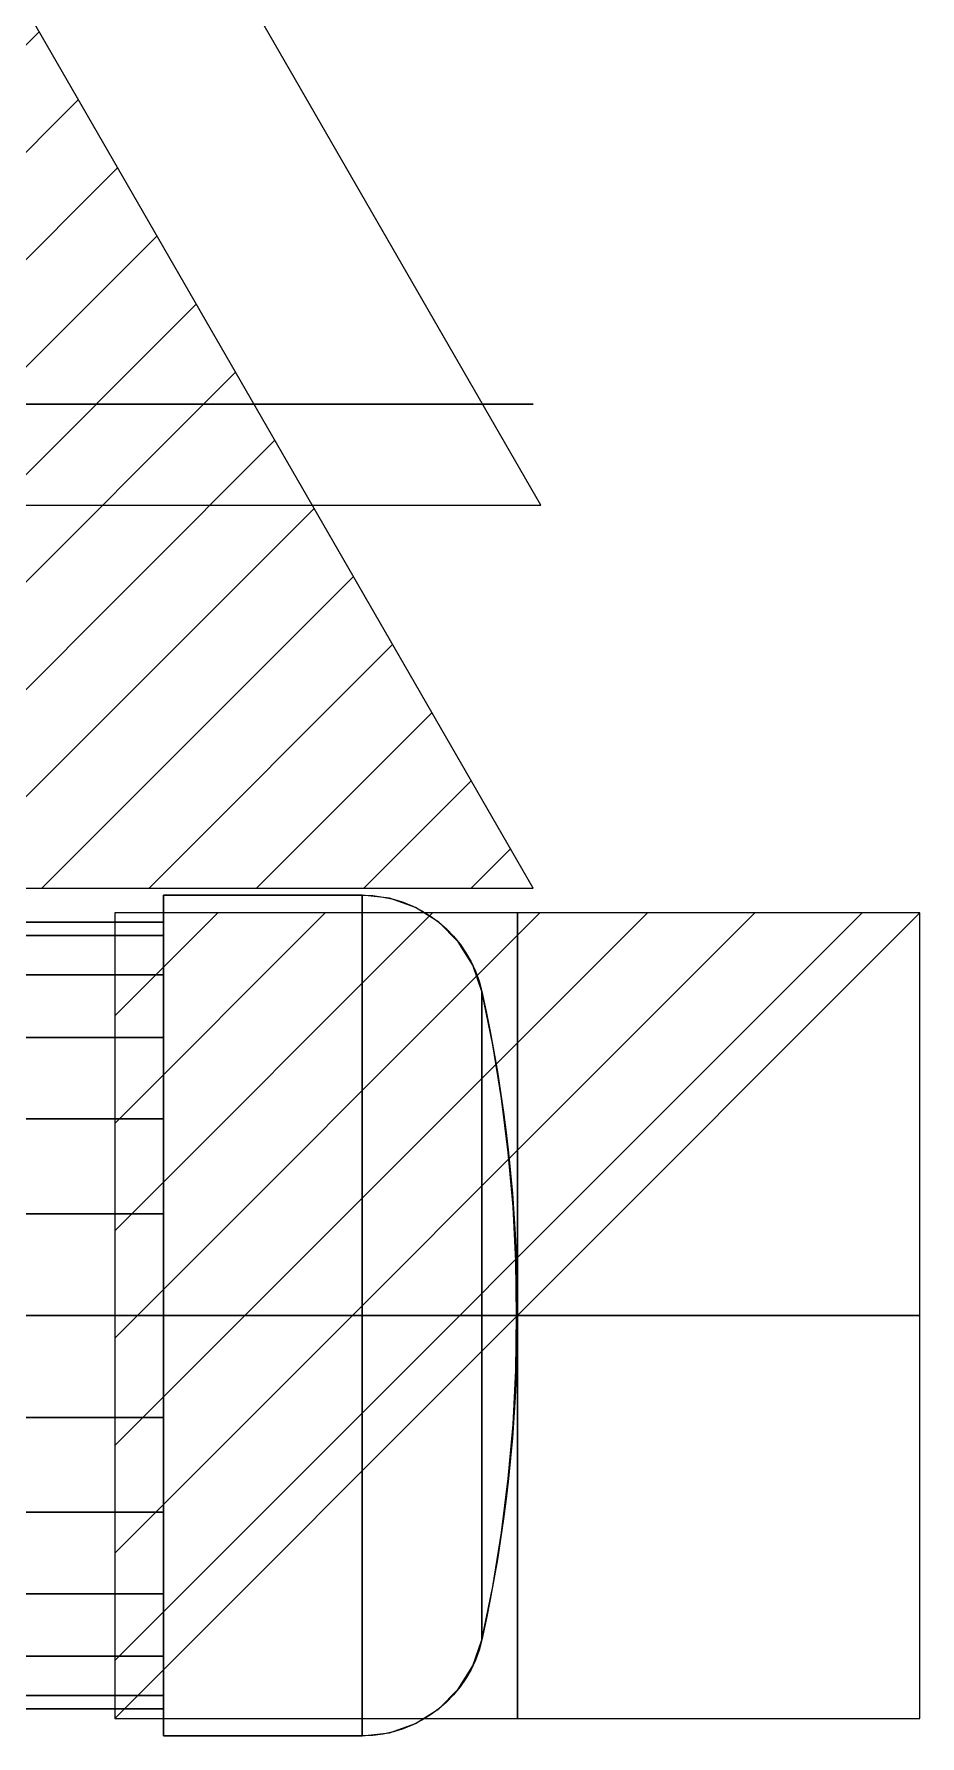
# Model space of a CAD drawing. Extents: x -1 to 1387, y -679 to 1.
# Drawn here: x 1270.5 to 1387.2, y -450 to -226 of the extents above; entities that cross this region are included whole.
import ezdxf

# ---------------------------------------------------------------- set-up
doc = ezdxf.new("R2010")
doc.units = 0
for name, color, linetype in [('PQ_200_2D', 1, 'Continuous'), ('PQ_204_2D', 7, 'Continuous'), ('PQ_BLUE_3D', 5, 'Continuous'), ('PQ_CON_CONDENSATION_INT', 7, 'Continuous'), ('PQ_CON_ELECTRICITY_INT', 7, 'Continuous'), ('PQ_CON_STEAM_INT', 7, 'Continuous')]:
    doc.layers.add(name, color=color, linetype=linetype)

# ---------------------------------------------------------------- blocks, each defined once
blk = doc.blocks.new('*X0')
at = {"color": 0}
for p, q in [((260.203, 2213.232), (261.778, 2214.807)), ((258.271, 2209.886), (262.296, 2213.91)), ((256.339, 2206.54), (262.813, 2213.014)), ((254.407, 2203.194), (263.331, 2212.117)), ((255.261, 2202.634), (263.849, 2211.221)), ((256.676, 2202.634), (264.366, 2210.324)), ((258.09, 2202.634), (264.884, 2209.428)), ((259.504, 2202.634), (265.402, 2208.531)), ((260.918, 2202.634), (265.919, 2207.634)), ((262.333, 2202.634), (266.437, 2206.738)), ((263.747, 2202.634), (266.954, 2205.841)), ((265.161, 2202.634), (267.472, 2204.945)), ((266.575, 2202.634), (267.99, 2204.048)), ((267.989, 2202.634), (268.507, 2203.152))]:
    blk.add_line(p, q, dxfattribs=at)
blk = doc.blocks.new('CONDENSATION')
at = {"elevation": 1.1912}
blk.add_lwpolyline([(0, 2.5667), (-2.9445, -2.5333), (2.9445, -2.5333)], close=True, dxfattribs=at)
at = {"extrusion": (0, -1, 0), "elevation": -0.0167}
blk.add_lwpolyline([(0, 3.7412), (-2.9445, -1.3588), (2.9445, -1.3588)], close=True, dxfattribs=at)
at = {"xscale": 0.4000000000000909, "yscale": 0.3999999999999773, "zscale": 0.4}
blk.add_blockref('*X0', (-104.5781, -883.5868, 1.1912), dxfattribs=at)
at = {"extrusion": (0, -1, 0), "xscale": 0.4000000000000909, "yscale": 0.4, "zscale": 0.3999999999999773}
blk.add_blockref('*X0', (-104.5781, -882.4122, -0.0167), dxfattribs=at)
blk = doc.blocks.new('STEAM')
at = {"elevation": 0.0135}
blk.add_lwpolyline([(0, 2.5683), (-2.9445, -2.5317), (2.9445, -2.5317)], close=True, dxfattribs=at)
blk = doc.blocks.new('*X3')
at = {"color": 0}
for p, q in [((286.774344, 2204.447934), (296.618251, 2214.291842)), ((286.774344, 2205.862148), (295.204037, 2214.291842)), ((286.774344, 2207.276361), (293.789824, 2214.291842)), ((286.774344, 2208.690575), (292.37561, 2214.291842)), ((286.774344, 2210.104788), (290.961397, 2214.291842)), ((286.774344, 2211.519002), (289.547183, 2214.291842)), ((286.774344, 2212.933216), (288.13297, 2214.291842))]:
    blk.add_line(p, q, dxfattribs=at)
blk = doc.blocks.new('ELECTRICITY')
for p, q in [((2.1213, 2.1213), (-2.1213, 2.1213)), ((-2.1213, 2.1213), (-2.1213, -2.1213)), ((-2.1213, -2.1213), (2.1213, 2.1213)), ((2.1213, -2.1213), (2.1213, 2.1213)), ((-2.1213, -2.1213), (2.1213, -2.1213))]:
    blk.add_line(p, q)
at = {"extrusion": (-1, 0, 0)}
for p, q in [((0, -2.1213, 2.1213), (0, 2.1213, 2.1213)), ((0, 2.1213, -2.1213), (0, -2.1213, -2.1213)), ((0, 2.1213, 2.1213), (0, 2.1213, -2.1213)), ((0, 2.1213, -2.1213), (0, -2.1213, 2.1213)), ((0, -2.1213, -2.1213), (0, -2.1213, 2.1213))]:
    blk.add_line(p, q, dxfattribs=at)
at = {"extrusion": (0, -1, 0)}
for p, q in [((2.1213, 0, 2.1213), (-2.1213, 0, 2.1213)), ((-2.1213, 0, -2.1213), (2.1213, 0, -2.1213)), ((-2.1213, 0, 2.1213), (-2.1213, 0, -2.1213)), ((-2.1213, 0, -2.1213), (2.1213, 0, 2.1213)), ((2.1213, 0, -2.1213), (2.1213, 0, 2.1213))]:
    blk.add_line(p, q, dxfattribs=at)
at = {"xscale": 0.4000000000000909, "yscale": 0.3999999999999773, "zscale": 0.3999999999999986}
blk.add_blockref('*X3', (-116.8311, -883.5954), dxfattribs=at)
at = {"extrusion": (-1, 0, 0), "xscale": 0.3999999999999773, "yscale": 0.3999999999999986, "zscale": 0.4000000000000909}
blk.add_blockref('*X3', (-116.8311, -883.5954), dxfattribs=at)
at = {"extrusion": (0, -1, 0), "xscale": 0.4000000000000909, "yscale": 0.3999999999999986, "zscale": 0.3999999999999773}
blk.add_blockref('*X3', (-116.8311, -883.5954), dxfattribs=at)

msp = doc.modelspace()

# ---------------------------------------------------------------- linework, layer by layer
at = {"layer": 'PQ_200_2D'}
msp.add_lwpolyline([(1263.69, -342.91), (1287.6, -342.91), (1287.6, -339.35), (1313.75, -339.35, -0.351636), (1329.53, -352.02, -0.10957), (1329.53, -437.38, -0.351636), (1313.75, -450.05), (1287.6, -450.05), (1287.6, -446.49), (1263.69, -446.49)], format="xyb", dxfattribs=at)
at = {"layer": 'PQ_204_2D'}
msp.add_line((1287.6, -342.91), (1287.6, -446.49), dxfattribs=at)
at = {"layer": 'PQ_BLUE_3D'}
for points, invisible_edges in [([(1287.6, -344.67, 233.3), (1287.6, -341.24, 234.22), (1287.6, -339.35, 219.9), (1287.6, -342.91, 219.9)], 15), ([(1287.6, -341.24, 234.22), (1313.75, -341.24, 234.22), (1313.75, -339.35, 219.9), (1287.6, -339.35, 219.9)], 1), ([(1287.6, -342.91, 219.9), (1287.6, -339.35, 219.9), (1287.6, -341.24, 205.57), (1287.6, -344.67, 206.49)], 15), ([(1287.6, -341.24, 205.57), (1313.75, -341.24, 205.57), (1313.75, -339.35, 219.9), (1287.6, -339.35, 219.9)], 1), ([(1313.75, -341.24, 234.22), (1317.36, -341.63, 234.12), (1317.36, -339.76, 219.9), (1313.75, -339.35, 219.9)], 3), ([(1313.75, -341.24, 205.57), (1317.36, -341.63, 205.68), (1317.36, -339.76, 219.9), (1313.75, -339.35, 219.9)], 3), ([(1317.36, -341.63, 234.12), (1320.79, -342.8, 233.8), (1320.79, -340.96, 219.9), (1317.36, -339.76, 219.9)], 11), ([(1317.36, -341.63, 205.68), (1320.79, -342.8, 205.99), (1320.79, -340.96, 219.9), (1317.36, -339.76, 219.9)], 11), ([(1287.6, -349.85, 245.79), (1287.6, -346.76, 247.57), (1287.6, -341.24, 234.22), (1287.6, -344.67, 233.3)], 15), ([(1287.6, -346.76, 247.57), (1313.75, -346.76, 247.57), (1313.75, -341.24, 234.22), (1287.6, -341.24, 234.22)], 5), ([(1287.6, -344.67, 206.49), (1287.6, -341.24, 205.57), (1287.6, -346.76, 192.22), (1287.6, -349.85, 194)], 15), ([(1287.6, -346.76, 192.22), (1313.75, -346.76, 192.22), (1313.75, -341.24, 205.57), (1287.6, -341.24, 205.57)], 5), ([(1313.75, -346.76, 247.57), (1317.36, -347.12, 247.37), (1317.36, -341.63, 234.12), (1313.75, -341.24, 234.22)], 7), ([(1313.75, -346.76, 192.22), (1317.36, -347.12, 192.43), (1317.36, -341.63, 205.68), (1313.75, -341.24, 205.57)], 7), ([(1317.36, -347.12, 247.37), (1320.79, -348.16, 246.76), (1320.79, -342.8, 233.8), (1317.36, -341.63, 234.12)], 15), ([(1317.36, -347.12, 192.43), (1320.79, -348.16, 193.03), (1320.79, -342.8, 205.99), (1317.36, -341.63, 205.68)], 15), ([(1320.79, -342.8, 233.8), (1323.87, -344.67, 233.3), (1323.87, -342.91, 219.9), (1320.79, -340.96, 219.9)], 11), ([(1320.79, -342.8, 205.99), (1323.87, -344.67, 206.49), (1323.87, -342.91, 219.9), (1320.79, -340.96, 219.9)], 11), ([(1320.79, -348.16, 246.76), (1323.87, -349.85, 245.79), (1323.87, -344.67, 233.3), (1320.79, -342.8, 233.8)], 15), ([(1320.79, -348.16, 193.03), (1323.87, -349.85, 194), (1323.87, -344.67, 206.49), (1320.79, -342.8, 205.99)], 15), ([(1323.87, -344.67, 233.3), (1326.43, -347.17, 232.63), (1326.43, -345.49, 219.9), (1323.87, -342.91, 219.9)], 11), ([(1323.87, -344.67, 206.49), (1326.43, -347.17, 207.16), (1326.43, -345.49, 219.9), (1323.87, -342.91, 219.9)], 11), ([(1323.87, -349.85, 245.79), (1326.43, -352.08, 244.5), (1326.43, -347.17, 232.63), (1323.87, -344.67, 233.3)], 15), ([(1323.87, -349.85, 194), (1326.43, -352.08, 195.29), (1326.43, -347.17, 207.16), (1323.87, -344.67, 206.49)], 15), ([(1287.6, -358.08, 256.52), (1287.6, -355.56, 259.04), (1287.6, -346.76, 247.57), (1287.6, -349.85, 245.79)], 15), ([(1287.6, -355.56, 259.04), (1313.75, -355.56, 259.04), (1313.75, -346.76, 247.57), (1287.6, -346.76, 247.57)], 5), ([(1287.6, -349.85, 194), (1287.6, -346.76, 192.22), (1287.6, -355.56, 180.76), (1287.6, -358.08, 183.27)], 15), ([(1287.6, -355.56, 180.76), (1313.75, -355.56, 180.76), (1313.75, -346.76, 192.22), (1287.6, -346.76, 192.22)], 5), ([(1313.75, -355.56, 259.04), (1317.36, -355.85, 258.75), (1317.36, -347.12, 247.37), (1313.75, -346.76, 247.57)], 7), ([(1313.75, -355.56, 180.76), (1317.36, -355.85, 181.05), (1317.36, -347.12, 192.43), (1313.75, -346.76, 192.22)], 7), ([(1317.36, -355.85, 258.75), (1320.79, -356.7, 257.89), (1320.79, -348.16, 246.76), (1317.36, -347.12, 247.37)], 15), ([(1317.36, -355.85, 181.05), (1320.79, -356.7, 181.9), (1320.79, -348.16, 193.03), (1317.36, -347.12, 192.43)], 15), ([(1326.43, -347.17, 232.63), (1328.35, -350.15, 231.83), (1328.35, -348.58, 219.9), (1326.43, -345.49, 219.9)], 11), ([(1326.43, -347.17, 207.16), (1328.35, -350.15, 207.96), (1328.35, -348.58, 219.9), (1326.43, -345.49, 219.9)], 11), ([(1326.43, -352.08, 244.5), (1328.35, -354.76, 242.96), (1328.35, -350.15, 231.83), (1326.43, -347.17, 232.63)], 15), ([(1326.43, -352.08, 195.29), (1328.35, -354.76, 196.84), (1328.35, -350.15, 207.96), (1326.43, -347.17, 207.16)], 15), ([(1320.79, -356.7, 257.89), (1323.87, -358.08, 256.52), (1323.87, -349.85, 245.79), (1320.79, -348.16, 246.76)], 15), ([(1320.79, -356.7, 181.9), (1323.87, -358.08, 183.27), (1323.87, -349.85, 194), (1320.79, -348.16, 193.03)], 15), ([(1328.35, -350.15, 231.83), (1329.53, -353.47, 230.94), (1329.53, -352.02, 219.9), (1328.35, -348.58, 219.9)], 9), ([(1328.35, -350.15, 207.96), (1329.53, -353.47, 208.85), (1329.53, -352.02, 219.9), (1328.35, -348.58, 219.9)], 9), ([(1323.87, -358.08, 256.52), (1326.43, -359.9, 254.69), (1326.43, -352.08, 244.5), (1323.87, -349.85, 245.79)], 15), ([(1323.87, -358.08, 183.27), (1326.43, -359.9, 185.1), (1326.43, -352.08, 195.29), (1323.87, -349.85, 194)], 15), ([(1328.35, -354.76, 242.96), (1329.53, -357.73, 241.24), (1329.53, -353.47, 230.94), (1328.35, -350.15, 231.83)], 13), ([(1328.35, -354.76, 196.84), (1329.53, -357.73, 198.56), (1329.53, -353.47, 208.85), (1328.35, -350.15, 207.96)], 13), ([(1326.43, -359.9, 254.69), (1328.35, -362.09, 252.51), (1328.35, -354.76, 242.96), (1326.43, -352.08, 244.5)], 15), ([(1326.43, -359.9, 185.1), (1328.35, -362.09, 187.28), (1328.35, -354.76, 196.84), (1326.43, -352.08, 195.29)], 15), ([(1329.53, -353.47, 230.94), (1330.96, -360.26, 229.13), (1330.96, -359.04, 219.9), (1329.53, -352.02, 219.9)], 3), ([(1329.53, -353.47, 208.85), (1330.96, -360.26, 210.67), (1330.96, -359.04, 219.9), (1329.53, -352.02, 219.9)], 3), ([(1329.53, -357.73, 241.24), (1330.96, -363.82, 237.73), (1330.96, -360.26, 229.13), (1329.53, -353.47, 230.94)], 7), ([(1329.53, -357.73, 198.56), (1330.96, -363.82, 202.07), (1330.96, -360.26, 210.67), (1329.53, -353.47, 208.85)], 7), ([(1287.6, -368.8, 264.75), (1287.6, -367.02, 267.83), (1287.6, -355.56, 259.04), (1287.6, -358.08, 256.52)], 15), ([(1287.6, -367.02, 267.83), (1313.75, -367.02, 267.83), (1313.75, -355.56, 259.04), (1287.6, -355.56, 259.04)], 5), ([(1287.6, -358.08, 183.27), (1287.6, -355.56, 180.76), (1287.6, -367.02, 171.96), (1287.6, -368.8, 175.04)], 15), ([(1287.6, -367.02, 171.96), (1313.75, -367.02, 171.96), (1313.75, -355.56, 180.76), (1287.6, -355.56, 180.76)], 5), ([(1313.75, -367.02, 267.83), (1317.36, -367.23, 267.48), (1317.36, -355.85, 258.75), (1313.75, -355.56, 259.04)], 7), ([(1313.75, -367.02, 171.96), (1317.36, -367.23, 172.32), (1317.36, -355.85, 181.05), (1313.75, -355.56, 180.76)], 7), ([(1317.36, -367.23, 267.48), (1320.79, -367.83, 266.43), (1320.79, -356.7, 257.89), (1317.36, -355.85, 258.75)], 15), ([(1317.36, -367.23, 172.32), (1320.79, -367.83, 173.36), (1320.79, -356.7, 181.9), (1317.36, -355.85, 181.05)], 15), ([(1328.35, -362.09, 252.51), (1329.53, -364.52, 250.08), (1329.53, -357.73, 241.24), (1328.35, -354.76, 242.96)], 13), ([(1328.35, -362.09, 187.28), (1329.53, -364.52, 189.72), (1329.53, -357.73, 198.56), (1328.35, -354.76, 196.84)], 13), ([(1320.79, -367.83, 266.43), (1323.87, -368.8, 264.75), (1323.87, -358.08, 256.52), (1320.79, -356.7, 257.89)], 15), ([(1320.79, -367.83, 173.36), (1323.87, -368.8, 175.04), (1323.87, -358.08, 183.27), (1320.79, -356.7, 181.9)], 15), ([(1323.87, -368.8, 264.75), (1326.43, -370.09, 262.51), (1326.43, -359.9, 254.69), (1323.87, -358.08, 256.52)], 15), ([(1323.87, -368.8, 175.04), (1326.43, -370.09, 177.28), (1326.43, -359.9, 185.1), (1323.87, -358.08, 183.27)], 15), ([(1329.53, -364.52, 250.08), (1330.96, -369.49, 245.11), (1330.96, -363.82, 237.73), (1329.53, -357.73, 241.24)], 7), ([(1329.53, -364.52, 189.72), (1330.96, -369.49, 194.68), (1330.96, -363.82, 202.07), (1329.53, -357.73, 198.56)], 7), ([(1326.43, -370.09, 262.51), (1328.35, -371.64, 259.84), (1328.35, -362.09, 252.51), (1326.43, -359.9, 254.69)], 15), ([(1326.43, -370.09, 177.28), (1328.35, -371.64, 179.95), (1328.35, -362.09, 187.28), (1326.43, -359.9, 185.1)], 15), ([(1330.96, -360.26, 229.13), (1332.12, -367.09, 227.29), (1332.12, -366.12, 219.9), (1330.96, -359.04, 219.9)], 11), ([(1330.96, -360.26, 210.67), (1332.12, -367.09, 212.5), (1332.12, -366.12, 219.9), (1330.96, -359.04, 219.9)], 11), ([(1330.96, -363.82, 237.73), (1332.12, -369.95, 234.19), (1332.12, -367.09, 227.29), (1330.96, -360.26, 229.13)], 15), ([(1330.96, -363.82, 202.07), (1332.12, -369.95, 205.61), (1332.12, -367.09, 212.5), (1330.96, -360.26, 210.67)], 15), ([(1328.35, -371.64, 259.84), (1329.53, -373.36, 256.86), (1329.53, -364.52, 250.08), (1328.35, -362.09, 252.51)], 13), ([(1328.35, -371.64, 179.95), (1329.53, -373.36, 182.93), (1329.53, -364.52, 189.72), (1328.35, -362.09, 187.28)], 13), ([(1329.53, -373.36, 256.86), (1330.96, -376.87, 250.78), (1330.96, -369.49, 245.11), (1329.53, -364.52, 250.08)], 7), ([(1329.53, -373.36, 182.93), (1330.96, -376.87, 189.02), (1330.96, -369.49, 194.68), (1329.53, -364.52, 189.72)], 7), ([(1330.96, -369.49, 245.11), (1332.12, -374.49, 240.11), (1332.12, -369.95, 234.19), (1330.96, -363.82, 237.73)], 15), ([(1330.96, -369.49, 194.68), (1332.12, -374.49, 199.69), (1332.12, -369.95, 205.61), (1330.96, -363.82, 202.07)], 15), ([(1287.6, -381.29, 269.92), (1287.6, -380.37, 273.36), (1287.6, -367.02, 267.83), (1287.6, -368.8, 264.75)], 15), ([(1287.6, -380.37, 273.36), (1313.75, -380.37, 273.36), (1313.75, -367.02, 267.83), (1287.6, -367.02, 267.83)], 5), ([(1287.6, -368.8, 175.04), (1287.6, -367.02, 171.96), (1287.6, -380.37, 166.43), (1287.6, -381.29, 169.87)], 15), ([(1287.6, -380.37, 166.43), (1313.75, -380.37, 166.43), (1313.75, -367.02, 171.96), (1287.6, -367.02, 171.96)], 5), ([(1313.75, -380.37, 273.36), (1317.36, -380.48, 272.97), (1317.36, -367.23, 267.48), (1313.75, -367.02, 267.83)], 7), ([(1313.75, -380.37, 166.43), (1317.36, -380.48, 166.83), (1317.36, -367.23, 172.32), (1313.75, -367.02, 171.96)], 7), ([(1317.36, -380.48, 272.97), (1320.79, -380.79, 271.8), (1320.79, -367.83, 266.43), (1317.36, -367.23, 267.48)], 15), ([(1317.36, -380.48, 166.83), (1320.79, -380.79, 167.99), (1320.79, -367.83, 173.36), (1317.36, -367.23, 172.32)], 15), ([(1332.12, -367.09, 227.29), (1333.01, -373.96, 225.45), (1333.01, -373.23, 219.9), (1332.12, -366.12, 219.9)], 11), ([(1332.12, -367.09, 212.5), (1333.01, -373.96, 214.34), (1333.01, -373.23, 219.9), (1332.12, -366.12, 219.9)], 11), ([(1332.12, -369.95, 234.19), (1333.01, -376.11, 230.63), (1333.01, -373.96, 225.45), (1332.12, -367.09, 227.29)], 15), ([(1332.12, -369.95, 205.61), (1333.01, -376.11, 209.16), (1333.01, -373.96, 214.34), (1332.12, -367.09, 212.5)], 15), ([(1320.79, -380.79, 271.8), (1323.87, -381.29, 269.92), (1323.87, -368.8, 264.75), (1320.79, -367.83, 266.43)], 15), ([(1320.79, -380.79, 167.99), (1323.87, -381.29, 169.87), (1323.87, -368.8, 175.04), (1320.79, -367.83, 173.36)], 15), ([(1323.87, -381.29, 269.92), (1326.43, -381.96, 267.43), (1326.43, -370.09, 262.51), (1323.87, -368.8, 264.75)], 15), ([(1323.87, -381.29, 169.87), (1326.43, -381.96, 172.36), (1326.43, -370.09, 177.28), (1323.87, -368.8, 175.04)], 15), ([(1330.96, -376.87, 250.78), (1332.12, -380.41, 244.65), (1332.12, -374.49, 240.11), (1330.96, -369.49, 245.11)], 15), ([(1330.96, -376.87, 189.02), (1332.12, -380.41, 195.14), (1332.12, -374.49, 199.69), (1330.96, -369.49, 194.68)], 15), ([(1326.43, -381.96, 267.43), (1328.35, -382.76, 264.45), (1328.35, -371.64, 259.84), (1326.43, -370.09, 262.51)], 15), ([(1326.43, -381.96, 172.36), (1328.35, -382.76, 175.35), (1328.35, -371.64, 179.95), (1326.43, -370.09, 177.28)], 15), ([(1328.35, -382.76, 264.45), (1329.53, -383.65, 261.13), (1329.53, -373.36, 256.86), (1328.35, -371.64, 259.84)], 13), ([(1328.35, -382.76, 175.35), (1329.53, -383.65, 178.67), (1329.53, -373.36, 182.93), (1328.35, -371.64, 179.95)], 13), ([(1332.12, -374.49, 240.11), (1333.01, -379.52, 235.08), (1333.01, -376.11, 230.63), (1332.12, -369.95, 234.19)], 15), ([(1332.12, -374.49, 199.69), (1333.01, -379.52, 204.72), (1333.01, -376.11, 209.16), (1332.12, -369.95, 205.61)], 15), ([(1329.53, -383.65, 261.13), (1330.96, -385.47, 254.34), (1330.96, -376.87, 250.78), (1329.53, -373.36, 256.86)], 7), ([(1329.53, -383.65, 178.67), (1330.96, -385.47, 185.46), (1330.96, -376.87, 189.02), (1329.53, -373.36, 182.93)], 7), ([(1333.01, -373.96, 225.45), (1333.64, -380.86, 223.61), (1333.64, -380.37, 219.9), (1333.01, -373.23, 219.9)], 11), ([(1333.01, -373.96, 214.34), (1333.64, -380.86, 216.19), (1333.64, -380.37, 219.9), (1333.01, -373.23, 219.9)], 11), ([(1333.01, -376.11, 230.63), (1333.64, -382.29, 227.06), (1333.64, -380.86, 223.61), (1333.01, -373.96, 225.45)], 15), ([(1333.01, -376.11, 209.16), (1333.64, -382.29, 212.73), (1333.64, -380.86, 216.19), (1333.01, -373.96, 214.34)], 15), ([(1332.12, -380.41, 244.65), (1333.01, -383.96, 238.49), (1333.01, -379.52, 235.08), (1332.12, -374.49, 240.11)], 15), ([(1332.12, -380.41, 195.14), (1333.01, -383.96, 201.3), (1333.01, -379.52, 204.72), (1332.12, -374.49, 199.69)], 15), ([(1333.01, -379.52, 235.08), (1333.64, -384.57, 230.03), (1333.64, -382.29, 227.06), (1333.01, -376.11, 230.63)], 15), ([(1333.01, -379.52, 204.72), (1333.64, -384.57, 209.77), (1333.64, -382.29, 212.73), (1333.01, -376.11, 209.16)], 15), ([(1330.96, -385.47, 254.34), (1332.12, -387.3, 247.51), (1332.12, -380.41, 244.65), (1330.96, -376.87, 250.78)], 15), ([(1330.96, -385.47, 185.46), (1332.12, -387.3, 192.29), (1332.12, -380.41, 195.14), (1330.96, -376.87, 189.02)], 15), ([(1287.6, -394.7, 271.69), (1287.6, -394.7, 275.25), (1287.6, -380.37, 273.36), (1287.6, -381.29, 269.92)], 15), ([(1287.6, -394.7, 275.25), (1313.75, -394.7, 275.25), (1313.75, -380.37, 273.36), (1287.6, -380.37, 273.36)], 4), ([(1287.6, -381.29, 169.87), (1287.6, -380.37, 166.43), (1287.6, -394.7, 164.55), (1287.6, -394.7, 168.1)], 15), ([(1287.6, -394.7, 164.55), (1313.75, -394.7, 164.55), (1313.75, -380.37, 166.43), (1287.6, -380.37, 166.43)], 4), ([(1313.75, -394.7, 275.25), (1317.36, -394.7, 274.84), (1317.36, -380.48, 272.97), (1313.75, -380.37, 273.36)], 6), ([(1313.75, -394.7, 164.55), (1317.36, -394.7, 164.96), (1317.36, -380.48, 166.83), (1313.75, -380.37, 166.43)], 6), ([(1317.36, -394.7, 274.84), (1320.79, -394.7, 273.63), (1320.79, -380.79, 271.8), (1317.36, -380.48, 272.97)], 14), ([(1317.36, -394.7, 164.96), (1320.79, -394.7, 166.16), (1320.79, -380.79, 167.99), (1317.36, -380.48, 166.83)], 14), ([(1320.79, -394.7, 273.63), (1323.87, -394.7, 271.69), (1323.87, -381.29, 269.92), (1320.79, -380.79, 271.8)], 14), ([(1320.79, -394.7, 166.16), (1323.87, -394.7, 168.11), (1323.87, -381.29, 169.87), (1320.79, -380.79, 167.99)], 14), ([(1332.12, -387.3, 247.51), (1333.01, -389.14, 240.63), (1333.01, -383.96, 238.49), (1332.12, -380.41, 244.65)], 15), ([(1332.12, -387.3, 192.29), (1333.01, -389.14, 199.16), (1333.01, -383.96, 201.3), (1332.12, -380.41, 195.14)], 15), ([(1333.01, -383.96, 238.49), (1333.64, -387.54, 232.31), (1333.64, -384.57, 230.03), (1333.01, -379.52, 235.08)], 15), ([(1333.01, -383.96, 201.3), (1333.64, -387.54, 207.49), (1333.64, -384.57, 209.77), (1333.01, -379.52, 204.72)], 15), ([(1333.64, -380.86, 223.61), (1334.01, -387.78, 221.75), (1334.01, -387.53, 219.9), (1333.64, -380.37, 219.9)], 11), ([(1333.64, -380.86, 216.19), (1334.01, -387.78, 218.04), (1334.01, -387.53, 219.9), (1333.64, -380.37, 219.9)], 11), ([(1333.64, -382.29, 227.06), (1334.01, -388.49, 223.48), (1334.01, -387.78, 221.75), (1333.64, -380.86, 223.61)], 15), ([(1333.64, -382.29, 212.73), (1334.01, -388.49, 216.31), (1334.01, -387.78, 218.04), (1333.64, -380.86, 216.19)], 15), ([(1323.87, -394.7, 271.69), (1326.43, -394.7, 269.11), (1326.43, -381.96, 267.43), (1323.87, -381.29, 269.92)], 14), ([(1323.87, -394.7, 168.11), (1326.43, -394.7, 170.69), (1326.43, -381.96, 172.36), (1323.87, -381.29, 169.87)], 14), ([(1326.43, -394.7, 269.11), (1328.35, -394.7, 266.02), (1328.35, -382.76, 264.45), (1326.43, -381.96, 267.43)], 14), ([(1326.43, -394.7, 170.69), (1328.35, -394.7, 173.77), (1328.35, -382.76, 175.35), (1326.43, -381.96, 172.36)], 14), ([(1328.35, -394.7, 266.02), (1329.53, -394.7, 262.58), (1329.53, -383.65, 261.13), (1328.35, -382.76, 264.45)], 12), ([(1328.35, -394.7, 173.77), (1329.53, -394.7, 177.21), (1329.53, -383.65, 178.67), (1328.35, -382.76, 175.35)], 12), ([(1333.64, -384.57, 230.03), (1334.01, -389.63, 224.97), (1334.01, -388.49, 223.48), (1333.64, -382.29, 227.06)], 15), ([(1333.64, -384.57, 209.77), (1334.01, -389.63, 214.83), (1334.01, -388.49, 216.31), (1333.64, -382.29, 212.73)], 15), ([(1329.53, -394.7, 262.58), (1330.96, -394.7, 255.55), (1330.96, -385.47, 254.34), (1329.53, -383.65, 261.13)], 6), ([(1329.53, -394.7, 177.21), (1330.96, -394.7, 184.24), (1330.96, -385.47, 185.46), (1329.53, -383.65, 178.67)], 6), ([(1333.01, -389.14, 240.63), (1333.64, -390.99, 233.74), (1333.64, -387.54, 232.31), (1333.01, -383.96, 238.49)], 15), ([(1333.01, -389.14, 199.16), (1333.64, -390.99, 206.06), (1333.64, -387.54, 207.49), (1333.01, -383.96, 201.3)], 15), ([(1333.64, -387.54, 232.31), (1334.01, -391.12, 226.1), (1334.01, -389.63, 224.97), (1333.64, -384.57, 230.03)], 15), ([(1333.64, -387.54, 207.49), (1334.01, -391.12, 213.69), (1334.01, -389.63, 214.83), (1333.64, -384.57, 209.77)], 15), ([(1330.96, -394.7, 255.55), (1332.12, -394.7, 248.48), (1332.12, -387.3, 247.51), (1330.96, -385.47, 254.34)], 14), ([(1330.96, -394.7, 184.24), (1332.12, -394.7, 191.31), (1332.12, -387.3, 192.29), (1330.96, -385.47, 185.46)], 14), ([(1332.12, -394.7, 248.48), (1333.01, -394.7, 241.37), (1333.01, -389.14, 240.63), (1332.12, -387.3, 247.51)], 14), ([(1332.12, -394.7, 191.31), (1333.01, -394.7, 198.43), (1333.01, -389.14, 199.16), (1332.12, -387.3, 192.29)], 14), ([(1333.64, -390.99, 233.74), (1334.01, -392.84, 226.82), (1334.01, -391.12, 226.1), (1333.64, -387.54, 232.31)], 15), ([(1333.64, -390.99, 206.06), (1334.01, -392.84, 212.97), (1334.01, -391.12, 213.69), (1333.64, -387.54, 207.49)], 15), ([(1334.01, -387.78, 221.75), (1334.1, -394.7, 219.9), (1334.1, -394.7, 219.9), (1334.01, -387.53, 219.9)], 9), ([(1334.01, -387.78, 218.04), (1334.1, -394.7, 219.9), (1334.1, -394.7, 219.9), (1334.01, -387.53, 219.9)], 9), ([(1333.01, -394.7, 241.37), (1333.64, -394.7, 234.23), (1333.64, -390.99, 233.74), (1333.01, -389.14, 240.63)], 14), ([(1333.01, -394.7, 198.43), (1333.64, -394.7, 205.57), (1333.64, -390.99, 206.06), (1333.01, -389.14, 199.16)], 14), ([(1334.01, -388.49, 223.48), (1334.1, -394.7, 219.9), (1334.1, -394.7, 219.9), (1334.01, -387.78, 221.75)], 13), ([(1334.01, -388.49, 216.31), (1334.1, -394.7, 219.9), (1334.1, -394.7, 219.9), (1334.01, -387.78, 218.04)], 13), ([(1334.01, -389.63, 224.97), (1334.1, -394.7, 219.9), (1334.1, -394.7, 219.9), (1334.01, -388.49, 223.48)], 13), ([(1334.01, -389.63, 214.83), (1334.1, -394.7, 219.9), (1334.1, -394.7, 219.9), (1334.01, -388.49, 216.31)], 13), ([(1334.01, -391.12, 226.1), (1334.1, -394.7, 219.9), (1334.1, -394.7, 219.9), (1334.01, -389.63, 224.97)], 13), ([(1334.01, -391.12, 213.69), (1334.1, -394.7, 219.9), (1334.1, -394.7, 219.9), (1334.01, -389.63, 214.83)], 13), ([(1333.64, -394.7, 234.23), (1334.01, -394.7, 227.07), (1334.01, -392.84, 226.82), (1333.64, -390.99, 233.74)], 14), ([(1333.64, -394.7, 205.57), (1334.01, -394.7, 212.73), (1334.01, -392.84, 212.97), (1333.64, -390.99, 206.06)], 14), ([(1334.01, -392.84, 226.82), (1334.1, -394.7, 219.9), (1334.1, -394.7, 219.9), (1334.01, -391.12, 226.1)], 13), ([(1334.01, -392.84, 212.97), (1334.1, -394.7, 219.9), (1334.1, -394.7, 219.9), (1334.01, -391.12, 213.69)], 13), ([(1334.01, -394.7, 227.07), (1334.1, -394.7, 219.9), (1334.1, -394.7, 219.9), (1334.01, -392.84, 226.82)], 12), ([(1334.01, -394.7, 212.73), (1334.1, -394.7, 219.9), (1334.1, -394.7, 219.9), (1334.01, -392.84, 212.97)], 12), ([(1287.6, -394.7, 168.1), (1287.6, -394.7, 164.55), (1287.6, -409.02, 166.43), (1287.6, -408.1, 169.87)], 15), ([(1287.6, -408.1, 269.92), (1287.6, -409.02, 273.36), (1287.6, -394.7, 275.25), (1287.6, -394.7, 271.69)], 15), ([(1287.6, -409.02, 273.36), (1313.75, -409.02, 273.36), (1313.75, -394.7, 275.25), (1287.6, -394.7, 275.25)], 1), ([(1287.6, -409.02, 166.43), (1313.75, -409.02, 166.43), (1313.75, -394.7, 164.55), (1287.6, -394.7, 164.55)], 1), ([(1313.75, -409.02, 273.36), (1317.36, -408.92, 272.97), (1317.36, -394.7, 274.84), (1313.75, -394.7, 275.25)], 3), ([(1313.75, -409.02, 166.43), (1317.36, -408.92, 166.83), (1317.36, -394.7, 164.96), (1313.75, -394.7, 164.55)], 3), ([(1317.36, -408.92, 272.97), (1320.79, -408.61, 271.8), (1320.79, -394.7, 273.63), (1317.36, -394.7, 274.84)], 11), ([(1317.36, -408.92, 166.83), (1320.79, -408.61, 167.99), (1320.79, -394.7, 166.16), (1317.36, -394.7, 164.96)], 11), ([(1320.79, -408.61, 271.8), (1323.87, -408.1, 269.92), (1323.87, -394.7, 271.69), (1320.79, -394.7, 273.63)], 11), ([(1320.79, -408.61, 167.99), (1323.87, -408.1, 169.87), (1323.87, -394.7, 168.11), (1320.79, -394.7, 166.16)], 11), ([(1323.87, -408.1, 269.92), (1326.43, -407.44, 267.43), (1326.43, -394.7, 269.11), (1323.87, -394.7, 271.69)], 11), ([(1323.87, -408.1, 169.87), (1326.43, -407.44, 172.36), (1326.43, -394.7, 170.69), (1323.87, -394.7, 168.11)], 11), ([(1326.43, -407.44, 267.43), (1328.35, -406.64, 264.45), (1328.35, -394.7, 266.02), (1326.43, -394.7, 269.11)], 11), ([(1326.43, -407.44, 172.36), (1328.35, -406.64, 175.35), (1328.35, -394.7, 173.77), (1326.43, -394.7, 170.69)], 11), ([(1328.35, -406.64, 264.45), (1329.53, -405.75, 261.13), (1329.53, -394.7, 262.58), (1328.35, -394.7, 266.02)], 9), ([(1328.35, -406.64, 175.35), (1329.53, -405.75, 178.67), (1329.53, -394.7, 177.21), (1328.35, -394.7, 173.77)], 9), ([(1329.53, -405.75, 261.13), (1330.96, -403.93, 254.34), (1330.96, -394.7, 255.55), (1329.53, -394.7, 262.58)], 3), ([(1329.53, -405.75, 178.67), (1330.96, -403.93, 185.46), (1330.96, -394.7, 184.24), (1329.53, -394.7, 177.21)], 3), ([(1330.96, -403.93, 254.34), (1332.12, -402.1, 247.51), (1332.12, -394.7, 248.48), (1330.96, -394.7, 255.55)], 11), ([(1330.96, -403.93, 185.46), (1332.12, -402.1, 192.29), (1332.12, -394.7, 191.31), (1330.96, -394.7, 184.24)], 11), ([(1332.12, -402.1, 247.51), (1333.01, -400.26, 240.63), (1333.01, -394.7, 241.37), (1332.12, -394.7, 248.48)], 11), ([(1332.12, -402.1, 192.29), (1333.01, -400.26, 199.16), (1333.01, -394.7, 198.43), (1332.12, -394.7, 191.31)], 11), ([(1333.01, -400.26, 240.63), (1333.64, -398.41, 233.74), (1333.64, -394.7, 234.23), (1333.01, -394.7, 241.37)], 11), ([(1333.01, -400.26, 199.16), (1333.64, -398.41, 206.06), (1333.64, -394.7, 205.57), (1333.01, -394.7, 198.43)], 11), ([(1333.64, -398.41, 233.74), (1334.01, -396.55, 226.82), (1334.01, -394.7, 227.07), (1333.64, -394.7, 234.23)], 11), ([(1333.64, -398.41, 206.06), (1334.01, -396.55, 212.97), (1334.01, -394.7, 212.73), (1333.64, -394.7, 205.57)], 11), ([(1333.64, -401.86, 232.31), (1334.01, -398.28, 226.1), (1334.01, -396.55, 226.82), (1333.64, -398.41, 233.74)], 15), ([(1333.64, -401.86, 207.49), (1334.01, -398.28, 213.69), (1334.01, -396.55, 212.97), (1333.64, -398.41, 206.06)], 15), ([(1334.01, -401.87, 219.9), (1334.1, -394.7, 219.9), (1334.1, -394.7, 219.9), (1334.01, -401.62, 221.75)], 12), ([(1334.01, -401.62, 221.75), (1334.1, -394.7, 219.9), (1334.1, -394.7, 219.9), (1334.01, -400.91, 223.48)], 13), ([(1334.01, -400.91, 223.48), (1334.1, -394.7, 219.9), (1334.1, -394.7, 219.9), (1334.01, -399.77, 224.97)], 13), ([(1334.01, -399.77, 224.97), (1334.1, -394.7, 219.9), (1334.1, -394.7, 219.9), (1334.01, -398.28, 226.1)], 13), ([(1334.01, -398.28, 226.1), (1334.1, -394.7, 219.9), (1334.1, -394.7, 219.9), (1334.01, -396.55, 226.82)], 13), ([(1334.01, -396.55, 226.82), (1334.1, -394.7, 219.9), (1334.1, -394.7, 219.9), (1334.01, -394.7, 227.07)], 9), ([(1334.01, -401.87, 219.9), (1334.1, -394.7, 219.9), (1334.1, -394.7, 219.9), (1334.01, -401.62, 218.04)], 12), ([(1334.01, -401.62, 218.04), (1334.1, -394.7, 219.9), (1334.1, -394.7, 219.9), (1334.01, -400.91, 216.31)], 13), ([(1334.01, -400.91, 216.31), (1334.1, -394.7, 219.9), (1334.1, -394.7, 219.9), (1334.01, -399.77, 214.83)], 13), ([(1334.01, -399.77, 214.83), (1334.1, -394.7, 219.9), (1334.1, -394.7, 219.9), (1334.01, -398.28, 213.69)], 13), ([(1334.01, -398.28, 213.69), (1334.1, -394.7, 219.9), (1334.1, -394.7, 219.9), (1334.01, -396.55, 212.97)], 13), ([(1334.01, -396.55, 212.97), (1334.1, -394.7, 219.9), (1334.1, -394.7, 219.9), (1334.01, -394.7, 212.73)], 9), ([(1333.01, -405.43, 238.49), (1333.64, -401.86, 232.31), (1333.64, -398.41, 233.74), (1333.01, -400.26, 240.63)], 15), ([(1333.01, -405.43, 201.3), (1333.64, -401.86, 207.49), (1333.64, -398.41, 206.06), (1333.01, -400.26, 199.16)], 15), ([(1333.64, -404.83, 230.03), (1334.01, -399.77, 224.97), (1334.01, -398.28, 226.1), (1333.64, -401.86, 232.31)], 15), ([(1333.64, -404.83, 209.77), (1334.01, -399.77, 214.83), (1334.01, -398.28, 213.69), (1333.64, -401.86, 207.49)], 15), ([(1332.12, -408.99, 244.65), (1333.01, -405.43, 238.49), (1333.01, -400.26, 240.63), (1332.12, -402.1, 247.51)], 15), ([(1332.12, -408.99, 195.14), (1333.01, -405.43, 201.3), (1333.01, -400.26, 199.16), (1332.12, -402.1, 192.29)], 15), ([(1333.64, -407.11, 227.06), (1334.01, -400.91, 223.48), (1334.01, -399.77, 224.97), (1333.64, -404.83, 230.03)], 15), ([(1333.64, -407.11, 212.73), (1334.01, -400.91, 216.31), (1334.01, -399.77, 214.83), (1333.64, -404.83, 209.77)], 15), ([(1333.64, -408.54, 223.61), (1334.01, -401.62, 221.75), (1334.01, -400.91, 223.48), (1333.64, -407.11, 227.06)], 15), ([(1333.64, -408.54, 216.19), (1334.01, -401.62, 218.04), (1334.01, -400.91, 216.31), (1333.64, -407.11, 212.73)], 15), ([(1330.96, -412.53, 250.78), (1332.12, -408.99, 244.65), (1332.12, -402.1, 247.51), (1330.96, -403.93, 254.34)], 15), ([(1330.96, -412.53, 189.02), (1332.12, -408.99, 195.14), (1332.12, -402.1, 192.29), (1330.96, -403.93, 185.46)], 15), ([(1333.01, -409.88, 235.08), (1333.64, -404.83, 230.03), (1333.64, -401.86, 232.31), (1333.01, -405.43, 238.49)], 15), ([(1333.01, -409.88, 204.72), (1333.64, -404.83, 209.77), (1333.64, -401.86, 207.49), (1333.01, -405.43, 201.3)], 15), ([(1333.64, -409.03, 219.9), (1334.01, -401.87, 219.9), (1334.01, -401.62, 221.75), (1333.64, -408.54, 223.61)], 14), ([(1333.64, -409.03, 219.9), (1334.01, -401.87, 219.9), (1334.01, -401.62, 218.04), (1333.64, -408.54, 216.19)], 14), ([(1329.53, -416.04, 256.86), (1330.96, -412.53, 250.78), (1330.96, -403.93, 254.34), (1329.53, -405.75, 261.13)], 7), ([(1329.53, -416.04, 182.93), (1330.96, -412.53, 189.02), (1330.96, -403.93, 185.46), (1329.53, -405.75, 178.67)], 7), ([(1332.12, -414.91, 240.11), (1333.01, -409.88, 235.08), (1333.01, -405.43, 238.49), (1332.12, -408.99, 244.65)], 15), ([(1332.12, -414.91, 199.69), (1333.01, -409.88, 204.72), (1333.01, -405.43, 201.3), (1332.12, -408.99, 195.14)], 15), ([(1333.01, -413.29, 230.63), (1333.64, -407.11, 227.06), (1333.64, -404.83, 230.03), (1333.01, -409.88, 235.08)], 15), ([(1333.01, -413.29, 209.16), (1333.64, -407.11, 212.73), (1333.64, -404.83, 209.77), (1333.01, -409.88, 204.72)], 15), ([(1323.87, -420.6, 264.75), (1326.43, -419.3, 262.51), (1326.43, -407.44, 267.43), (1323.87, -408.1, 269.92)], 15), ([(1323.87, -420.6, 175.04), (1326.43, -419.3, 177.28), (1326.43, -407.44, 172.36), (1323.87, -408.1, 169.87)], 15), ([(1326.43, -419.3, 262.51), (1328.35, -417.76, 259.84), (1328.35, -406.64, 264.45), (1326.43, -407.44, 267.43)], 15), ([(1326.43, -419.3, 177.28), (1328.35, -417.76, 179.95), (1328.35, -406.64, 175.35), (1326.43, -407.44, 172.36)], 15), ([(1328.35, -417.76, 259.84), (1329.53, -416.04, 256.86), (1329.53, -405.75, 261.13), (1328.35, -406.64, 264.45)], 13), ([(1328.35, -417.76, 179.95), (1329.53, -416.04, 182.93), (1329.53, -405.75, 178.67), (1328.35, -406.64, 175.35)], 13), ([(1333.01, -415.44, 225.45), (1333.64, -408.54, 223.61), (1333.64, -407.11, 227.06), (1333.01, -413.29, 230.63)], 15), ([(1333.01, -415.44, 214.34), (1333.64, -408.54, 216.19), (1333.64, -407.11, 212.73), (1333.01, -413.29, 209.16)], 15), ([(1287.6, -408.1, 169.87), (1287.6, -409.02, 166.43), (1287.6, -422.37, 171.96), (1287.6, -420.6, 175.04)], 15), ([(1287.6, -420.6, 264.75), (1287.6, -422.37, 267.83), (1287.6, -409.02, 273.36), (1287.6, -408.1, 269.92)], 15), ([(1287.6, -422.37, 267.83), (1313.75, -422.37, 267.83), (1313.75, -409.02, 273.36), (1287.6, -409.02, 273.36)], 5), ([(1287.6, -422.37, 171.96), (1313.75, -422.37, 171.96), (1313.75, -409.02, 166.43), (1287.6, -409.02, 166.43)], 5), ([(1313.75, -422.37, 267.83), (1317.36, -422.17, 267.48), (1317.36, -408.92, 272.97), (1313.75, -409.02, 273.36)], 7), ([(1313.75, -422.37, 171.96), (1317.36, -422.17, 172.32), (1317.36, -408.92, 166.83), (1313.75, -409.02, 166.43)], 7), ([(1317.36, -422.17, 267.48), (1320.79, -421.57, 266.43), (1320.79, -408.61, 271.8), (1317.36, -408.92, 272.97)], 15), ([(1317.36, -422.17, 172.32), (1320.79, -421.57, 173.36), (1320.79, -408.61, 167.99), (1317.36, -408.92, 166.83)], 15), ([(1320.79, -421.57, 266.43), (1323.87, -420.6, 264.75), (1323.87, -408.1, 269.92), (1320.79, -408.61, 271.8)], 15), ([(1320.79, -421.57, 173.36), (1323.87, -420.6, 175.04), (1323.87, -408.1, 169.87), (1320.79, -408.61, 167.99)], 15), ([(1330.96, -419.91, 245.11), (1332.12, -414.91, 240.11), (1332.12, -408.99, 244.65), (1330.96, -412.53, 250.78)], 15), ([(1330.96, -419.91, 194.68), (1332.12, -414.91, 199.69), (1332.12, -408.99, 195.14), (1330.96, -412.53, 189.02)], 15), ([(1332.12, -419.45, 234.19), (1333.01, -413.29, 230.63), (1333.01, -409.88, 235.08), (1332.12, -414.91, 240.11)], 15), ([(1332.12, -419.45, 205.61), (1333.01, -413.29, 209.16), (1333.01, -409.88, 204.72), (1332.12, -414.91, 199.69)], 15), ([(1333.01, -416.17, 219.9), (1333.64, -409.03, 219.9), (1333.64, -408.54, 223.61), (1333.01, -415.44, 225.45)], 14), ([(1333.01, -416.17, 219.9), (1333.64, -409.03, 219.9), (1333.64, -408.54, 216.19), (1333.01, -415.44, 214.34)], 14), ([(1329.53, -424.88, 250.08), (1330.96, -419.91, 245.11), (1330.96, -412.53, 250.78), (1329.53, -416.04, 256.86)], 7), ([(1329.53, -424.88, 189.72), (1330.96, -419.91, 194.68), (1330.96, -412.53, 189.02), (1329.53, -416.04, 182.93)], 7), ([(1332.12, -422.31, 227.29), (1333.01, -415.44, 225.45), (1333.01, -413.29, 230.63), (1332.12, -419.45, 234.19)], 15), ([(1332.12, -422.31, 212.5), (1333.01, -415.44, 214.34), (1333.01, -413.29, 209.16), (1332.12, -419.45, 205.61)], 15), ([(1328.35, -427.31, 252.51), (1329.53, -424.88, 250.08), (1329.53, -416.04, 256.86), (1328.35, -417.76, 259.84)], 13), ([(1328.35, -427.31, 187.28), (1329.53, -424.88, 189.72), (1329.53, -416.04, 182.93), (1328.35, -417.76, 179.95)], 13), ([(1330.96, -425.58, 237.73), (1332.12, -419.45, 234.19), (1332.12, -414.91, 240.11), (1330.96, -419.91, 245.11)], 15), ([(1330.96, -425.58, 202.07), (1332.12, -419.45, 205.61), (1332.12, -414.91, 199.69), (1330.96, -419.91, 194.68)], 15), ([(1332.12, -423.28, 219.9), (1333.01, -416.17, 219.9), (1333.01, -415.44, 225.45), (1332.12, -422.31, 227.29)], 14), ([(1332.12, -423.28, 219.9), (1333.01, -416.17, 219.9), (1333.01, -415.44, 214.34), (1332.12, -422.31, 212.5)], 14), ([(1326.43, -429.5, 254.69), (1328.35, -427.31, 252.51), (1328.35, -417.76, 259.84), (1326.43, -419.3, 262.51)], 15), ([(1326.43, -429.5, 185.1), (1328.35, -427.31, 187.28), (1328.35, -417.76, 179.95), (1326.43, -419.3, 177.28)], 15), ([(1287.6, -420.6, 175.04), (1287.6, -422.37, 171.96), (1287.6, -433.84, 180.76), (1287.6, -431.32, 183.27)], 15), ([(1287.6, -431.32, 256.52), (1287.6, -433.84, 259.04), (1287.6, -422.37, 267.83), (1287.6, -420.6, 264.75)], 15), ([(1320.79, -432.7, 257.89), (1323.87, -431.32, 256.52), (1323.87, -420.6, 264.75), (1320.79, -421.57, 266.43)], 15), ([(1320.79, -432.7, 181.9), (1323.87, -431.32, 183.27), (1323.87, -420.6, 175.04), (1320.79, -421.57, 173.36)], 15), ([(1323.87, -431.32, 256.52), (1326.43, -429.5, 254.69), (1326.43, -419.3, 262.51), (1323.87, -420.6, 264.75)], 15), ([(1323.87, -431.32, 183.27), (1326.43, -429.5, 185.1), (1326.43, -419.3, 177.28), (1323.87, -420.6, 175.04)], 15), ([(1329.53, -431.66, 241.24), (1330.96, -425.58, 237.73), (1330.96, -419.91, 245.11), (1329.53, -424.88, 250.08)], 7), ([(1329.53, -431.66, 198.56), (1330.96, -425.58, 202.07), (1330.96, -419.91, 194.68), (1329.53, -424.88, 189.72)], 7), ([(1330.96, -429.14, 229.13), (1332.12, -422.31, 227.29), (1332.12, -419.45, 234.19), (1330.96, -425.58, 237.73)], 15), ([(1330.96, -429.14, 210.67), (1332.12, -422.31, 212.5), (1332.12, -419.45, 205.61), (1330.96, -425.58, 202.07)], 15), ([(1287.6, -433.84, 259.04), (1313.75, -433.84, 259.04), (1313.75, -422.37, 267.83), (1287.6, -422.37, 267.83)], 5), ([(1287.6, -433.84, 180.76), (1313.75, -433.84, 180.76), (1313.75, -422.37, 171.96), (1287.6, -422.37, 171.96)], 5), ([(1313.75, -433.84, 259.04), (1317.36, -433.55, 258.75), (1317.36, -422.17, 267.48), (1313.75, -422.37, 267.83)], 7), ([(1313.75, -433.84, 180.76), (1317.36, -433.55, 181.05), (1317.36, -422.17, 172.32), (1313.75, -422.37, 171.96)], 7), ([(1317.36, -433.55, 258.75), (1320.79, -432.7, 257.89), (1320.79, -421.57, 266.43), (1317.36, -422.17, 267.48)], 15), ([(1317.36, -433.55, 181.05), (1320.79, -432.7, 181.9), (1320.79, -421.57, 173.36), (1317.36, -422.17, 172.32)], 15), ([(1330.96, -430.36, 219.9), (1332.12, -423.28, 219.9), (1332.12, -422.31, 227.29), (1330.96, -429.14, 229.13)], 14), ([(1330.96, -430.36, 219.9), (1332.12, -423.28, 219.9), (1332.12, -422.31, 212.5), (1330.96, -429.14, 210.67)], 14), ([(1328.35, -434.64, 242.96), (1329.53, -431.66, 241.24), (1329.53, -424.88, 250.08), (1328.35, -427.31, 252.51)], 13), ([(1328.35, -434.64, 196.84), (1329.53, -431.66, 198.56), (1329.53, -424.88, 189.72), (1328.35, -427.31, 187.28)], 13), ([(1329.53, -435.93, 230.94), (1330.96, -429.14, 229.13), (1330.96, -425.58, 237.73), (1329.53, -431.66, 241.24)], 7), ([(1329.53, -435.93, 208.85), (1330.96, -429.14, 210.67), (1330.96, -425.58, 202.07), (1329.53, -431.66, 198.56)], 7), ([(1326.43, -437.32, 244.5), (1328.35, -434.64, 242.96), (1328.35, -427.31, 252.51), (1326.43, -429.5, 254.69)], 15), ([(1326.43, -437.32, 195.29), (1328.35, -434.64, 196.84), (1328.35, -427.31, 187.28), (1326.43, -429.5, 185.1)], 15), ([(1323.87, -439.55, 245.79), (1326.43, -437.32, 244.5), (1326.43, -429.5, 254.69), (1323.87, -431.32, 256.52)], 15), ([(1323.87, -439.55, 194), (1326.43, -437.32, 195.29), (1326.43, -429.5, 185.1), (1323.87, -431.32, 183.27)], 15), ([(1329.53, -437.38, 219.9), (1330.96, -430.36, 219.9), (1330.96, -429.14, 229.13), (1329.53, -435.93, 230.94)], 6), ([(1329.53, -437.38, 219.9), (1330.96, -430.36, 219.9), (1330.96, -429.14, 210.67), (1329.53, -435.93, 208.85)], 6), ([(1287.6, -431.32, 183.27), (1287.6, -433.84, 180.76), (1287.6, -442.63, 192.22), (1287.6, -439.55, 194)], 15), ([(1287.6, -439.55, 245.79), (1287.6, -442.63, 247.57), (1287.6, -433.84, 259.04), (1287.6, -431.32, 256.52)], 15), ([(1320.79, -441.23, 246.76), (1323.87, -439.55, 245.79), (1323.87, -431.32, 256.52), (1320.79, -432.7, 257.89)], 15), ([(1320.79, -441.23, 193.03), (1323.87, -439.55, 194), (1323.87, -431.32, 183.27), (1320.79, -432.7, 181.9)], 15), ([(1328.35, -439.25, 231.83), (1329.53, -435.93, 230.94), (1329.53, -431.66, 241.24), (1328.35, -434.64, 242.96)], 13), ([(1328.35, -439.25, 207.96), (1329.53, -435.93, 208.85), (1329.53, -431.66, 198.56), (1328.35, -434.64, 196.84)], 13), ([(1287.6, -442.63, 247.57), (1313.75, -442.63, 247.57), (1313.75, -433.84, 259.04), (1287.6, -433.84, 259.04)], 5), ([(1287.6, -442.63, 192.22), (1313.75, -442.63, 192.22), (1313.75, -433.84, 180.76), (1287.6, -433.84, 180.76)], 5), ([(1313.75, -442.63, 247.57), (1317.36, -442.28, 247.37), (1317.36, -433.55, 258.75), (1313.75, -433.84, 259.04)], 7), ([(1313.75, -442.63, 192.22), (1317.36, -442.28, 192.43), (1317.36, -433.55, 181.05), (1313.75, -433.84, 180.76)], 7), ([(1317.36, -442.28, 247.37), (1320.79, -441.23, 246.76), (1320.79, -432.7, 257.89), (1317.36, -433.55, 258.75)], 15), ([(1317.36, -442.28, 192.43), (1320.79, -441.23, 193.03), (1320.79, -432.7, 181.9), (1317.36, -433.55, 181.05)], 15), ([(1326.43, -442.23, 232.63), (1328.35, -439.25, 231.83), (1328.35, -434.64, 242.96), (1326.43, -437.32, 244.5)], 15), ([(1326.43, -442.23, 207.16), (1328.35, -439.25, 207.96), (1328.35, -434.64, 196.84), (1326.43, -437.32, 195.29)], 15), ([(1328.35, -440.82, 219.9), (1329.53, -437.38, 219.9), (1329.53, -435.93, 230.94), (1328.35, -439.25, 231.83)], 12), ([(1328.35, -440.82, 219.9), (1329.53, -437.38, 219.9), (1329.53, -435.93, 208.85), (1328.35, -439.25, 207.96)], 12), ([(1323.87, -444.73, 233.3), (1326.43, -442.23, 232.63), (1326.43, -437.32, 244.5), (1323.87, -439.55, 245.79)], 15), ([(1323.87, -444.73, 206.49), (1326.43, -442.23, 207.16), (1326.43, -437.32, 195.29), (1323.87, -439.55, 194)], 15), ([(1287.6, -439.55, 194), (1287.6, -442.63, 192.22), (1287.6, -448.16, 205.57), (1287.6, -444.73, 206.49)], 15), ([(1287.6, -444.73, 233.3), (1287.6, -448.16, 234.22), (1287.6, -442.63, 247.57), (1287.6, -439.55, 245.79)], 15), ([(1317.36, -447.77, 234.12), (1320.79, -446.6, 233.8), (1320.79, -441.23, 246.76), (1317.36, -442.28, 247.37)], 15), ([(1317.36, -447.77, 205.68), (1320.79, -446.6, 205.99), (1320.79, -441.23, 193.03), (1317.36, -442.28, 192.43)], 15), ([(1320.79, -446.6, 233.8), (1323.87, -444.73, 233.3), (1323.87, -439.55, 245.79), (1320.79, -441.23, 246.76)], 15), ([(1320.79, -446.6, 205.99), (1323.87, -444.73, 206.49), (1323.87, -439.55, 194), (1320.79, -441.23, 193.03)], 15), ([(1326.43, -443.91, 219.9), (1328.35, -440.82, 219.9), (1328.35, -439.25, 231.83), (1326.43, -442.23, 232.63)], 14), ([(1326.43, -443.91, 219.9), (1328.35, -440.82, 219.9), (1328.35, -439.25, 207.96), (1326.43, -442.23, 207.16)], 14), ([(1287.6, -448.16, 234.22), (1313.75, -448.16, 234.22), (1313.75, -442.63, 247.57), (1287.6, -442.63, 247.57)], 5), ([(1287.6, -448.16, 205.57), (1313.75, -448.16, 205.57), (1313.75, -442.63, 192.22), (1287.6, -442.63, 192.22)], 5), ([(1313.75, -448.16, 234.22), (1317.36, -447.77, 234.12), (1317.36, -442.28, 247.37), (1313.75, -442.63, 247.57)], 7), ([(1313.75, -448.16, 205.57), (1317.36, -447.77, 205.68), (1317.36, -442.28, 192.43), (1313.75, -442.63, 192.22)], 7), ([(1323.87, -446.49, 219.9), (1326.43, -443.91, 219.9), (1326.43, -442.23, 232.63), (1323.87, -444.73, 233.3)], 14), ([(1323.87, -446.49, 219.9), (1326.43, -443.91, 219.9), (1326.43, -442.23, 207.16), (1323.87, -444.73, 206.49)], 14), ([(1287.6, -444.73, 206.49), (1287.6, -448.16, 205.57), (1287.6, -450.05, 219.9), (1287.6, -446.49, 219.9)], 15), ([(1287.6, -446.49, 219.9), (1287.6, -450.05, 219.9), (1287.6, -448.16, 234.22), (1287.6, -444.73, 233.3)], 15), ([(1320.79, -448.43, 219.9), (1323.87, -446.49, 219.9), (1323.87, -444.73, 233.3), (1320.79, -446.6, 233.8)], 14), ([(1320.79, -448.43, 219.9), (1323.87, -446.49, 219.9), (1323.87, -444.73, 206.49), (1320.79, -446.6, 205.99)], 14), ([(1287.6, -450.05, 219.9), (1313.75, -450.05, 219.9), (1313.75, -448.16, 234.22), (1287.6, -448.16, 234.22)], 4), ([(1287.6, -450.05, 219.9), (1313.75, -450.05, 219.9), (1313.75, -448.16, 205.57), (1287.6, -448.16, 205.57)], 4), ([(1313.75, -450.05, 219.9), (1317.36, -449.64, 219.9), (1317.36, -447.77, 234.12), (1313.75, -448.16, 234.22)], 6), ([(1313.75, -450.05, 219.9), (1317.36, -449.64, 219.9), (1317.36, -447.77, 205.68), (1313.75, -448.16, 205.57)], 6), ([(1317.36, -449.64, 219.9), (1320.79, -448.43, 219.9), (1320.79, -446.6, 233.8), (1317.36, -447.77, 234.12)], 14), ([(1317.36, -449.64, 219.9), (1320.79, -448.43, 219.9), (1320.79, -446.6, 205.99), (1317.36, -447.77, 205.68)], 14)]:
    msp.add_3dface(points, dxfattribs=dict(at, invisible_edges=invisible_edges))
for points in [[(1192.92, -344.67, 233.3), (1287.6, -344.67, 233.3), (1287.6, -342.91, 219.9), (1192.92, -342.91, 219.9)], [(1192.92, -342.91, 219.9), (1287.6, -342.91, 219.9), (1287.6, -344.67, 206.49), (1192.92, -344.67, 206.49)], [(1192.92, -349.85, 245.79), (1287.6, -349.85, 245.79), (1287.6, -344.67, 233.3), (1192.92, -344.67, 233.3)], [(1192.92, -344.67, 206.49), (1287.6, -344.67, 206.49), (1287.6, -349.85, 194), (1192.92, -349.85, 194)], [(1192.92, -358.08, 256.52), (1287.6, -358.08, 256.52), (1287.6, -349.85, 245.79), (1192.92, -349.85, 245.79)], [(1192.92, -349.85, 194), (1287.6, -349.85, 194), (1287.6, -358.08, 183.27), (1192.92, -358.08, 183.27)], [(1192.92, -368.8, 264.75), (1287.6, -368.8, 264.75), (1287.6, -358.08, 256.52), (1192.92, -358.08, 256.52)], [(1192.92, -358.08, 183.27), (1287.6, -358.08, 183.27), (1287.6, -368.8, 175.04), (1192.92, -368.8, 175.04)], [(1192.92, -381.29, 269.92), (1287.6, -381.29, 269.92), (1287.6, -368.8, 264.75), (1192.92, -368.8, 264.75)], [(1192.92, -368.8, 175.04), (1287.6, -368.8, 175.04), (1287.6, -381.29, 169.87), (1192.92, -381.29, 169.87)], [(1192.92, -394.7, 271.69), (1287.6, -394.7, 271.69), (1287.6, -381.29, 269.92), (1192.92, -381.29, 269.92)], [(1192.92, -381.29, 169.87), (1287.6, -381.29, 169.87), (1287.6, -394.7, 168.1), (1192.92, -394.7, 168.1)], [(1192.92, -394.7, 168.1), (1287.6, -394.7, 168.1), (1287.6, -408.1, 169.87), (1192.92, -408.1, 169.87)], [(1192.92, -408.1, 269.92), (1287.6, -408.1, 269.92), (1287.6, -394.7, 271.69), (1192.92, -394.7, 271.69)], [(1192.92, -408.1, 169.87), (1287.6, -408.1, 169.87), (1287.6, -420.6, 175.04), (1192.92, -420.6, 175.04)], [(1192.92, -420.6, 264.75), (1287.6, -420.6, 264.75), (1287.6, -408.1, 269.92), (1192.92, -408.1, 269.92)], [(1192.92, -420.6, 175.04), (1287.6, -420.6, 175.04), (1287.6, -431.32, 183.27), (1192.92, -431.32, 183.27)], [(1192.92, -431.32, 256.52), (1287.6, -431.32, 256.52), (1287.6, -420.6, 264.75), (1192.92, -420.6, 264.75)], [(1192.92, -431.32, 183.27), (1287.6, -431.32, 183.27), (1287.6, -439.55, 194), (1192.92, -439.55, 194)], [(1192.92, -439.55, 245.79), (1287.6, -439.55, 245.79), (1287.6, -431.32, 256.52), (1192.92, -431.32, 256.52)], [(1192.92, -439.55, 194), (1287.6, -439.55, 194), (1287.6, -444.73, 206.49), (1192.92, -444.73, 206.49)], [(1192.92, -444.73, 233.3), (1287.6, -444.73, 233.3), (1287.6, -439.55, 245.79), (1192.92, -439.55, 245.79)], [(1192.92, -444.73, 206.49), (1287.6, -444.73, 206.49), (1287.6, -446.49, 219.9), (1192.92, -446.49, 219.9)], [(1192.92, -446.49, 219.9), (1287.6, -446.49, 219.9), (1287.6, -444.73, 233.3), (1192.92, -444.73, 233.3)]]:
    msp.add_3dface(points, dxfattribs=at)

# ---------------------------------------------------------------- block references
at = {"layer": 'PQ_CON_CONDENSATION_INT', "xscale": 25, "yscale": 25, "zscale": 25}
msp.add_blockref('CONDENSATION', (1262.69, -275.1), dxfattribs=at)
at = {"layer": 'PQ_CON_ELECTRICITY_INT', "xscale": 25, "yscale": 25, "zscale": 25}
msp.add_blockref('ELECTRICITY', (1334.21, -394.7), dxfattribs=at)
at = {"layer": 'PQ_CON_STEAM_INT', "xscale": 25, "yscale": 25, "zscale": 25}
msp.add_blockref('STEAM', (1263.69, -224.72), dxfattribs=at)

doc.saveas('drawing.dxf')
